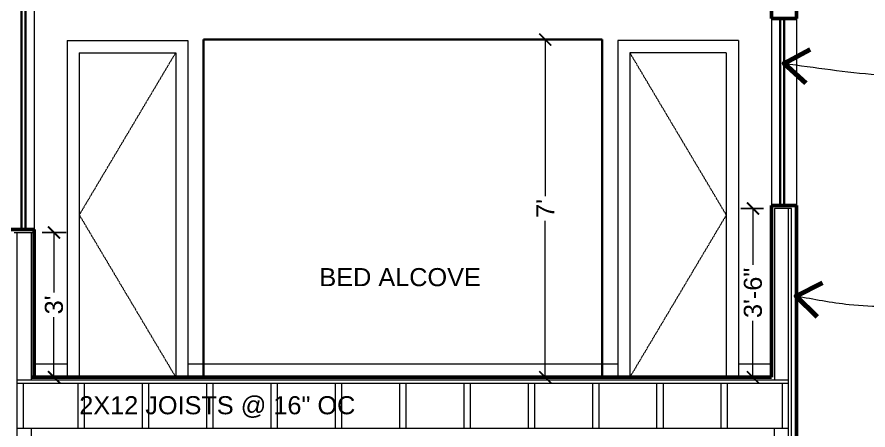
# Model space of a CAD drawing. Header units: inches. Extents: x -54 to 15382, y 469 to 41738.
# Drawn here: x 1968.8 to 2180.5, y 4478.1 to 4580.8 of the extents above; entities that cross this region are included whole.
import ezdxf

# ---------------------------------------------------------------- set-up
doc = ezdxf.new("R2010")
doc.units = ezdxf.units.IN
doc.header["$MEASUREMENT"] = 0
doc.linetypes.add('DASHED2', pattern=[0.375, 0.25, -0.125])
doc.layers.get('0').update_dxf_attribs({"lineweight": 9})
for name, color, linetype, lineweight in [('1', 7, 'Continuous', 9), ('2', 7, 'Continuous', 18), ('3', 7, 'Continuous', 30), ('5', 7, 'Continuous', 50), ('A-DIMSx', 7, 'Continuous', 9), ('A-TEXTx', 7, 'Continuous', 18)]:
    doc.layers.add(name, color=color, linetype=linetype, lineweight=lineweight)
doc.styles.get("Standard").update_dxf_attribs({"font": 'arial.ttf'})
doc.dimstyles.get("Standard").update_dxf_attribs({"dimtxt": 3, "dimasz": 2, "dimexe": 0.03125, "dimexo": 0.0625, "dimgap": 0.03125, "dimtad": 0, "dimtoh": 1, "dimdec": 4, "dimlfac": 0.99985, "dimzin": 0, "dimdsep": 46, "dimlunit": 4, "dimtxsty": 'Standard', "dimblk": 'ARCHTICK', "dimblk1": 'ARCHTICK', "dimblk2": 'ARCHTICK', "dimcen": 0.09, "dimclrt": 256, "dimadec": 0, "dimazin": 0, "dimtfac": 1, "dimtdec": 4, "dimtofl": 0, "dimtmove": 0, "dimatfit": 3, "dimfxl": 1, "dimtolj": 1, "dimtzin": 0, "dimarcsym": 0})

# ---------------------------------------------------------------- blocks, each defined once
blk = doc.blocks.new('_ArchTick')
at = {"color": 0, "linetype": 'ByBlock', "lineweight": 0, "const_width": 0.15}
blk.add_lwpolyline([(-0.5, -0.5), (0.5, 0.5)], dxfattribs=at)
blk = doc.blocks.new('*D126')
at = {"layer": 'A-DIMSx', "color": 0, "lineweight": -2, "ltscale": 0.1}
for p, q in [((1975.01, 4527.18), (1980.96, 4527.18)), ((1975.01, 4491.18), (1980.96, 4491.18))]:
    blk.add_line(p, q, dxfattribs=at)
at = {"layer": 'A-DIMSx', "color": 0, "lineweight": 5, "ltscale": 0.1}
for p, q in [((1977.96, 4527.18), (1977.96, 4512.25)), ((1977.96, 4491.18), (1977.96, 4506.12))]:
    blk.add_line(p, q, dxfattribs=at)
at = {"layer": 'A-DIMSx', "color": 0, "lineweight": 5, "xscale": 3, "yscale": 3, "zscale": 3}
for p, rotation in [((1977.96, 4527.18), 90), ((1977.96, 4491.18), 270)]:
    blk.add_blockref('_ArchTick', p, dxfattribs=dict(at, rotation=rotation))
at = {"layer": 'A-DIMSx', "ltscale": 0.25, "insert": (1977.96, 4509.18), "char_height": 4.5, "attachment_point": 5, "rotation": 90}
blk.add_mtext("\\A1;3'", dxfattribs=at)
blk = doc.blocks.new('*D128')
at = {"layer": 'A-DIMSx', "color": 0, "lineweight": -2, "ltscale": 0.1}
for p, q in [((2154.51, 4533.18), (2148.89, 4533.18)), ((2154.51, 4491.18), (2148.89, 4491.18))]:
    blk.add_line(p, q, dxfattribs=at)
at = {"layer": 'A-DIMSx', "color": 0, "lineweight": 5, "ltscale": 0.1}
for p, q in [((2151.89, 4533.18), (2151.89, 4519.18)), ((2151.89, 4491.18), (2151.89, 4505.19))]:
    blk.add_line(p, q, dxfattribs=at)
at = {"layer": 'A-DIMSx', "color": 0, "lineweight": 5, "xscale": 3, "yscale": 3, "zscale": 3}
for p, rotation in [((2151.89, 4533.18), 90), ((2151.89, 4491.18), 270)]:
    blk.add_blockref('_ArchTick', p, dxfattribs=dict(at, rotation=rotation))
at = {"layer": 'A-DIMSx', "ltscale": 0.25, "insert": (2151.89, 4512.18), "char_height": 4.5, "attachment_point": 5, "rotation": 90}
blk.add_mtext('\\A1;3\'-6"', dxfattribs=at)
blk = doc.blocks.new('*D540')
at = {"layer": 'A-DIMSx', "color": 0, "lineweight": -2, "ltscale": 0.1}
for p, q in [((2112.39, 4575.18), (2097.21, 4575.18)), ((2112.39, 4491.18), (2097.21, 4491.18))]:
    blk.add_line(p, q, dxfattribs=at)
at = {"layer": 'A-DIMSx', "color": 0, "lineweight": 5, "ltscale": 0.1}
for p, q in [((2100.21, 4575.18), (2100.21, 4536.24)), ((2100.21, 4491.18), (2100.21, 4530.13))]:
    blk.add_line(p, q, dxfattribs=at)
at = {"layer": 'A-DIMSx', "color": 0, "lineweight": 5, "xscale": 3, "yscale": 3, "zscale": 3}
for p, rotation in [((2100.21, 4575.18), 90), ((2100.21, 4491.18), 270)]:
    blk.add_blockref('_ArchTick', p, dxfattribs=dict(at, rotation=rotation))
at = {"layer": 'A-DIMSx', "ltscale": 0.25, "insert": (2100.21, 4533.18), "char_height": 4.5, "attachment_point": 5, "rotation": 90}
blk.add_mtext("\\A1;7'", dxfattribs=at)

msp = doc.modelspace()

# ---------------------------------------------------------------- linework, layer by layer
at = {"layer": '1', "ltscale": 0.25}
for p, q in [((1973.0119035, 4586.4343083), (1973.0119035, 4527.9343083)), ((2156.5118859, 4580.4343083), (2156.5118859, 4533.9343083)), ((2162.7618859, 4580.4343083), (2162.7618859, 4533.9343083)), ((1981.2619211, 4574.9343083), (2011.2619211, 4574.9343083)), ((1981.2619211, 4574.9343083), (1981.2619211, 4491.1843083)), ((2011.2619211, 4574.9343083), (2011.2619211, 4491.1843083)), ((2148.2618859, 4574.9343083), (2118.2618859, 4574.9343083)), ((2118.2618859, 4574.9343083), (2118.2618859, 4491.1843083)), ((2148.2618859, 4574.9343083), (2148.2618859, 4491.1843083))]:
    msp.add_line(p, q, dxfattribs=at)
at = {"layer": '1', "linetype": 'DASHED2', "ltscale": 0.25}
for p, q in [((1984.2619211, 4531.5593083), (2008.2619211, 4571.9343083)), ((2145.2618859, 4531.5593083), (2121.2618859, 4571.9343083)), ((1984.2619211, 4531.5593083), (2008.2619211, 4491.1843083)), ((2145.2618859, 4531.5593083), (2121.2618859, 4491.1843083))]:
    msp.add_line(p, q, dxfattribs=at)
at = {"layer": '1'}
for p, q in [((2161.5118859, 4533.1843083), (2157.2618859, 4533.1843083)), ((2157.2618859, 4533.1843083), (2157.2618859, 4490.4343083)), ((2160.7618859, 4461.1843083), (2160.7618859, 4533.1843083)), ((2161.5118859, 4461.1843083), (2161.5118859, 4533.1843083)), ((1968.0119035, 4527.1843083), (1973.0119035, 4527.1843083)), ((1968.7619035, 4455.1843083), (1968.7619035, 4527.1843083)), ((1972.2619035, 4527.1843083), (1972.2619035, 4490.4343083)), ((1981.2619211, 4494.4274193), (1973.0119035, 4494.4274193)), ((2118.2618859, 4494.4274193), (2011.2619211, 4494.4274193)), ((2156.5118859, 4494.4274193), (2148.2618683, 4494.4274193)), ((2160.7619035, 4461.1843083), (2160.7619035, 4491.9343083)), ((2160.7619035, 4490.4343083), (1968.7619035, 4490.4343083)), ((1968.7619035, 4489.6843083), (2160.7619035, 4489.6843083)), ((1970.2619035, 4489.6843083), (1970.2619035, 4478.4343083)), ((1984.0119035, 4478.4343083), (1984.0119035, 4489.6843083)), ((1985.5119035, 4489.6843083), (1985.5119035, 4478.4343083)), ((2000.0119035, 4478.4343083), (2000.0119035, 4489.6843083)), ((2001.5119035, 4489.6843083), (2001.5119035, 4478.4343083)), ((2016.0119035, 4478.4343083), (2016.0119035, 4489.6843083)), ((2017.5119035, 4489.6843083), (2017.5119035, 4478.4343083)), ((2032.0119035, 4478.4343083), (2032.0119035, 4489.6843083)), ((2033.5119035, 4489.6843083), (2033.5119035, 4478.4343083)), ((2048.0119035, 4478.4343083), (2048.0119035, 4489.6843083)), ((2049.5119035, 4489.6843083), (2049.5119035, 4478.4343083)), ((2064.0119035, 4478.4343083), (2064.0119035, 4489.6843083)), ((2065.5119035, 4489.6843083), (2065.5119035, 4478.4343083)), ((2080.0119035, 4478.4343083), (2080.0119035, 4489.6843083)), ((2081.5119035, 4489.6843083), (2081.5119035, 4478.4343083)), ((2096.0119035, 4478.4362977), (2096.0119035, 4489.6843083)), ((2097.5119035, 4489.6843083), (2097.5119035, 4478.4343083)), ((2112.0119035, 4478.4343083), (2112.0119035, 4489.6843083)), ((2113.5119035, 4489.6843083), (2113.5119035, 4478.4343083)), ((2128.0119035, 4478.4343083), (2128.0119035, 4489.6843083)), ((2129.5119035, 4489.6843083), (2129.5119035, 4478.4343083)), ((2144.0119035, 4478.4343083), (2144.0119035, 4489.6843083)), ((2145.5119035, 4489.6843083), (2145.5119035, 4478.4343083)), ((2159.2619035, 4478.4343083), (2159.2619035, 4489.6843083)), ((2160.7619035, 4478.4343083), (1968.7619035, 4478.4343083)), ((1972.2619035, 4478.4343083), (1972.2619035, 4455.1843083)), ((2157.2619035, 4461.1843083), (2157.2619035, 4478.4343083))]:
    msp.add_line(p, q, dxfattribs=at)
at = {"layer": '2'}
for p, q in [((1984.2619211, 4571.9343083), (2008.2619211, 4571.9343083)), ((1984.2619211, 4571.9343083), (1984.2619211, 4491.1843083)), ((2008.2619211, 4571.9343083), (2008.2619211, 4491.1843083)), ((2121.2618859, 4571.9343083), (2121.2618859, 4491.1843083)), ((2145.2618859, 4571.9343083), (2121.2618859, 4571.9343083)), ((2145.2618859, 4571.9343083), (2145.2618859, 4491.1843083))]:
    msp.add_line(p, q, dxfattribs=at)
at = {"layer": '3'}
for p, q in [((1969.8869035, 4527.9343083), (1969.8869035, 4586.4343083)), ((1970.8869035, 4527.9343083), (1970.8869035, 4586.4343083)), ((2158.6368859, 4533.9343083), (2158.6368859, 4580.4343083)), ((2159.6368859, 4533.9343083), (2159.6368859, 4580.4343083))]:
    msp.add_line(p, q, dxfattribs=at)
at = {"layer": '3', "ltscale": 0.25}
for p, q in [((2015.1310683, 4575.1843083), (2015.1310683, 4491.1843083)), ((2114.3927386, 4575.1843083), (2015.1310683, 4575.1843083)), ((2114.3927386, 4575.1843083), (2114.3927386, 4491.1843083))]:
    msp.add_line(p, q, dxfattribs=at)
at = {"layer": '5'}
for p, q in [((2162.7618859, 4604.3127468), (2162.7618859, 4580.4343083)), ((2156.5118859, 4593.5132422), (2156.5118859, 4580.4343083)), ((2162.7618859, 4580.4343083), (2156.5118859, 4580.4343083)), ((2156.5118859, 4533.9422757), (2156.5118859, 4491.1843083)), ((2162.7618859, 4533.9343083), (2156.5118859, 4533.9343083)), ((2162.7618859, 4533.9343083), (2162.7618859, 4460.4343083)), ((1966.7619035, 4527.9343083), (1973.0119035, 4527.9343083)), ((1973.0119035, 4527.9343083), (1973.0119035, 4491.1843083)), ((2156.5118859, 4491.1843083), (1972.2619035, 4491.1843083))]:
    msp.add_line(p, q, dxfattribs=at)

# ---------------------------------------------------------------- texts
at = {"layer": 'A-TEXTx', "ltscale": 0.25, "insert": (2084.1783045, 4516.0609614), "char_height": 4.5, "width": 45.201416998, "attachment_point": 6}
msp.add_mtext('{BED ALCOVE}', dxfattribs=at)
at = {"layer": 'A-TEXTx', "ltscale": 0.25, "insert": (1984.2471967, 4483.7641335), "char_height": 4.5, "attachment_point": 4}
msp.add_mtext('{2X12 JOISTS @ 16" OC}', dxfattribs=at)

# ---------------------------------------------------------------- dimensions: what is measured, and where the dimension line sits
at = {"layer": 'A-DIMSx', "ltscale": 0.1}
for base, p1, p2, picture, middle in [((2100.2103207, 4491.1843083), (2114.3927386, 4575.1843083), (2114.3927386, 4491.1843083), '*D540', (2100.2103207, 4533.1843083)), ((2151.894821, 4533.1843083), (2156.5118859, 4491.1843083), (2156.5118859, 4533.1843083), '*D128', (2151.894821, 4512.1843083)), ((1977.9608919, 4527.1843083), (1973.0119035, 4491.1843083), (1973.0119035, 4527.1843083), '*D126', (1977.9608919, 4509.1843083))]:
    dim = msp.add_linear_dim(base=base, p1=p1, p2=p2, angle=90, dimstyle='Standard', override={"dimtxt": 4.5, "dimasz": 3, "dimexe": 3, "dimexo": 2, "dimgap": 1, "dimlfac": -47.9928, "dimlwd": 5}, dxfattribs=at)
    dim.commit()
    dim.dimension.update_dxf_attribs({"geometry": picture, "text_midpoint": middle})

# ---------------------------------------------------------------- leaders
at = {"layer": 'A-TEXTx', "path_type": 1, "annotation_type": 0, "has_hookline": 1, "hookline_direction": 0}
for points, text_width in [([(2159.6368859, 4569.2571055), (2182.7930696, 4566.492664), (2195.675336, 4566.0397488)], 42.9832879), ([(2162.6407015, 4511.376018), (2175.8136867, 4509.2937798), (2194.491039, 4508.5427068)], 63.0951569)]:
    msp.add_leader(points, dimstyle='Standard', override={"dimasz": 6, "dimgap": 1, "dimldrblk": 'Open90', "dimlwd": 65535}, dxfattribs=dict(at, text_width=text_width))

doc.saveas('drawing.dxf')
